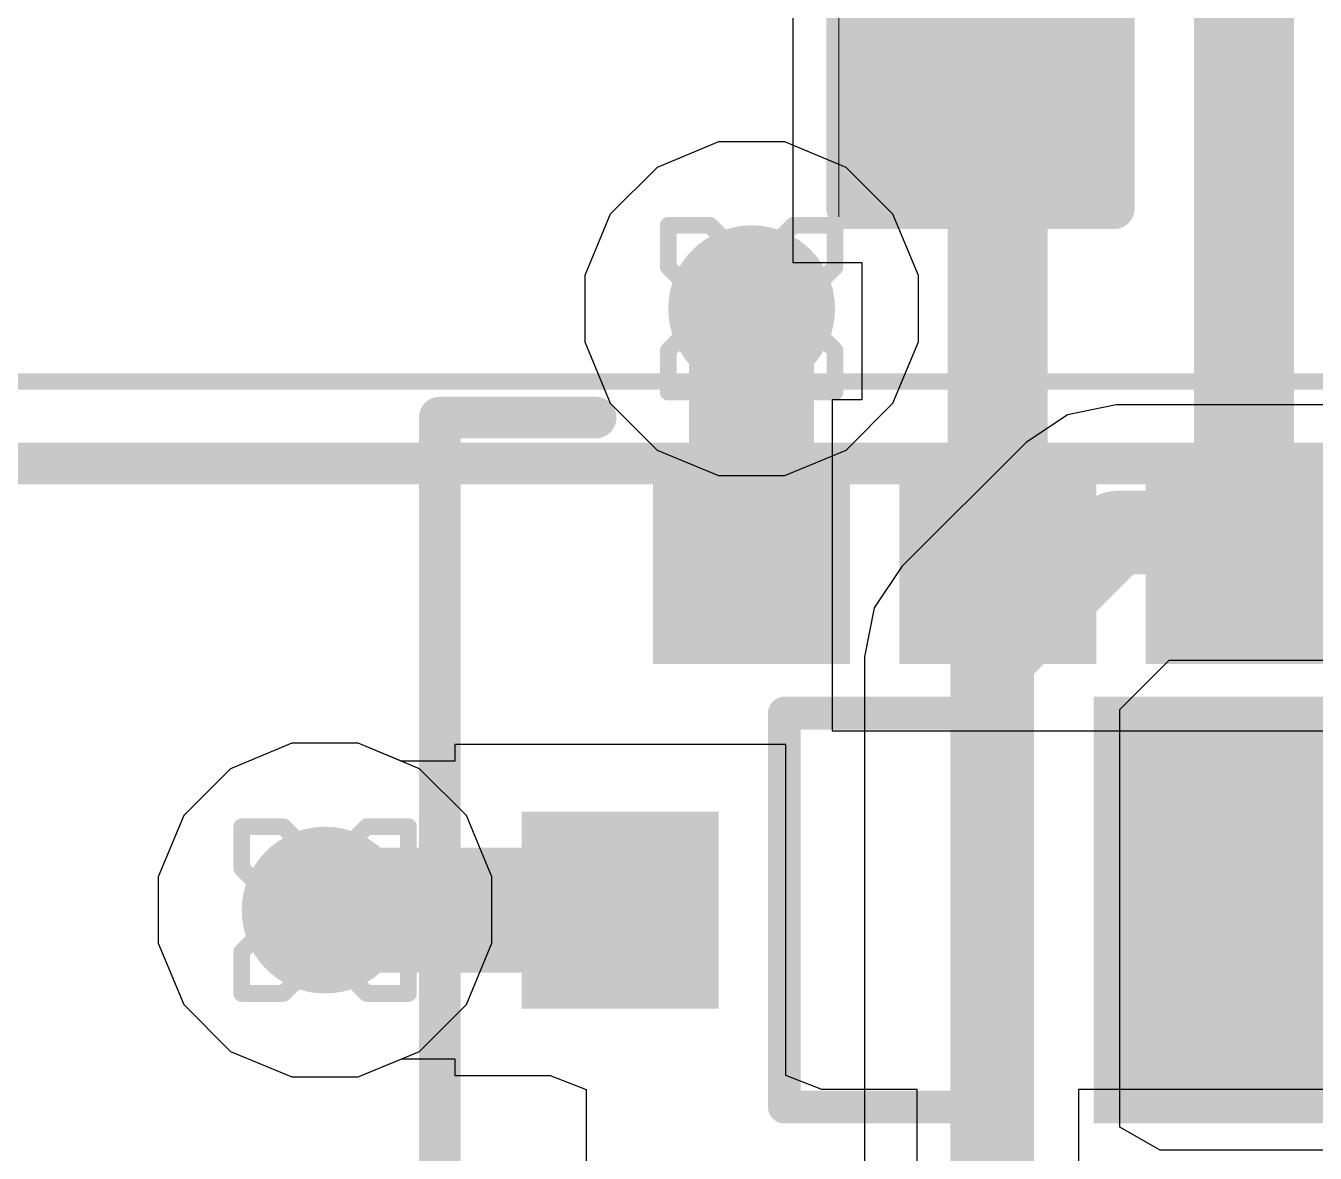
# Model space of a CAD drawing. Header units: inches. Extents: x -13 to 356, y -4 to 120.
# Drawn here: x 1.924 to 5.852, y 33.057 to 36.491 of the extents above; entities that cross this region are included whole.
import ezdxf

# ---------------------------------------------------------------- set-up
doc = ezdxf.new("R2010")
doc.units = ezdxf.units.IN
for name, color, linetype in [('Bottom Layer', 5, 'Continuous'), ('Bottom Overlay', 54, 'Continuous'), ('Bottom Paste', 16, 'Continuous'), ('Bottom Solder', 6, 'Continuous'), ('Drill Drawing', 1, 'Continuous'), ('GND', 16, 'Continuous'), ('Mechanical 13', 56, 'Continuous'), ('Mechanical 15', 56, 'Continuous'), ('POWER', 76, 'Continuous'), ('Top Layer', 1, 'Continuous'), ('Top Overlay', 2, 'Continuous'), ('Via Holes', 16, 'Continuous')]:
    doc.layers.add(name, color=color, linetype=linetype)

# ---------------------------------------------------------------- blocks, each defined once
blk = doc.blocks.new('R___0402_B_1')
at = {"layer": 'Bottom Layer'}
for points in [[(-0.2413, 0.3175), (-0.2412999999999999, -0.3175), (-0.6985, -0.3175), (-0.6985, 0.3175)], [(0.6985, 0.3175), (0.6985, -0.3175), (0.2413, -0.3175), (0.2412999999999999, 0.3175)]]:
    blk.add_hatch(color=5, dxfattribs=at).paths.add_polyline_path(points)
at = {"layer": 'Bottom Paste'}
for points in [[(-0.2413, 0.3175), (-0.2412999999999999, -0.3175), (-0.6985, -0.3175), (-0.6985, 0.3175)], [(0.6985, 0.3175), (0.6985, -0.3175), (0.2413, -0.3175), (0.2412999999999999, 0.3175)]]:
    blk.add_hatch(color=16, dxfattribs=at).paths.add_polyline_path(points)
at = {"layer": 'Bottom Solder'}
for points in [[(-0.18629884, 0.37250116), (-0.1862988399999999, -0.37250116), (-0.75350116, -0.37250116), (-0.75350116, 0.37250116)], [(0.75350116, 0.37250116), (0.75350116, -0.37250116), (0.18629884, -0.37250116), (0.1862988399999999, 0.37250116)]]:
    blk.add_hatch(color=6, dxfattribs=at).paths.add_polyline_path(points)
at = {"layer": 'Bottom Overlay'}
for points in [[(-0.7874, 0.4064, 0.127, 0.127, 0), (-0.7874, -0.4064, 0.127, 0.127, 0)], [(-0.7874, 0.4064, 0.127, 0.127, 0), (0.7874, 0.4064, 0.127, 0.127, 0)], [(-0.8128, 0.4318, 0.0032258, 0.0032258, 0), (0.8128, 0.4318, 0.0032258, 0.0032258, 0)], [(0.7874, 0.4064, 0.127, 0.127, 0), (0.7874, -0.4064, 0.127, 0.127, 0)], [(-0.7874, -0.4064, 0.127, 0.127, 0), (0.7874, -0.4064, 0.127, 0.127, 0)]]:
    blk.add_lwpolyline(points, format="xyseb", dxfattribs=at)
for points in [[(-0.8191499999999999, 0.4064, 0.0635, 0.0635, 1), (-0.7556499999999999, 0.4064, 0.0635, 0.0635, 1)], [(-0.8191499999999999, 0.4064, 0.0635, 0.0635, 1), (-0.7556499999999999, 0.4064, 0.0635, 0.0635, 1)], [(-0.81360518, 0.4318, 0.0016129, 0.0016129, 1), (-0.8119948199999999, 0.4318, 0.0016129, 0.0016129, 1)], [(0.7556499999999999, 0.4064, 0.0635, 0.0635, 1), (0.8191499999999999, 0.4064, 0.0635, 0.0635, 1)], [(0.7556499999999999, 0.4064, 0.0635, 0.0635, 1), (0.8191499999999999, 0.4064, 0.0635, 0.0635, 1)], [(0.8119948199999999, 0.4318, 0.0016129, 0.0016129, 1), (0.81360518, 0.4318, 0.0016129, 0.0016129, 1)], [(-0.8191499999999999, -0.4064, 0.0635, 0.0635, 1), (-0.7556499999999999, -0.4064, 0.0635, 0.0635, 1)], [(-0.8191499999999999, -0.4064, 0.0635, 0.0635, 1), (-0.7556499999999999, -0.4064, 0.0635, 0.0635, 1)], [(0.7556499999999999, -0.4064, 0.0635, 0.0635, 1), (0.8191499999999999, -0.4064, 0.0635, 0.0635, 1)], [(0.7556499999999999, -0.4064, 0.0635, 0.0635, 1), (0.8191499999999999, -0.4064, 0.0635, 0.0635, 1)]]:
    blk.add_lwpolyline(points, format="xyseb", close=True, dxfattribs=at)
blk = doc.blocks.new('VL53L5CXV0GC_1_B_20')
at = {"layer": 'Bottom Layer'}
for points in [[(-1.1579987, 0.5998718), (1.1579987, 0.5998718), (1.1579987, -0.6001257999999999), (-1.1579987, -0.6001257999999999)], [(2.3999825, 0.2498725), (2.8999815, 0.2498725), (2.8999815, -0.2501265), (2.3999825, -0.2501265)], [(0.5000625, -0.7999094999999999), (1.0000615, -0.7999094999999999), (1.0000615, -1.2999085), (0.5000625, -1.2999085)], [(1.2501245, -0.7999094999999999), (1.7501235, -0.7999094999999999), (1.7501235, -1.2999085), (1.2501245, -1.2999085)], [(1.9999325, -0.7999094999999999), (2.4999315, -0.7999094999999999), (2.4999315, -1.2999085), (1.9999325, -1.2999085)]]:
    blk.add_hatch(color=5, dxfattribs=at).paths.add_polyline_path(points)
at = {"layer": 'Bottom Paste'}
for points in [[(-1.1579987, 0.5998718), (1.1579987, 0.5998718), (1.1579987, -0.6001257999999999), (-1.1579987, -0.6001257999999999)], [(2.3999825, 0.2498725), (2.8999815, 0.2498725), (2.8999815, -0.2501265), (2.3999825, -0.2501265)], [(0.5000625, -0.7999094999999999), (1.0000615, -0.7999094999999999), (1.0000615, -1.2999085), (0.5000625, -1.2999085)], [(1.2501245, -0.7999094999999999), (1.7501235, -0.7999094999999999), (1.7501235, -1.2999085), (1.2501245, -1.2999085)], [(1.9999325, -0.7999094999999999), (2.4999315, -0.7999094999999999), (2.4999315, -1.2999085), (1.9999325, -1.2999085)]]:
    blk.add_hatch(color=16, dxfattribs=at).paths.add_polyline_path(points)
at = {"layer": 'Bottom Solder'}
for points in [[(-1.2079986, 0.6498716999999999), (1.2079986, 0.6498716999999999), (1.2079986, -0.6501256999999999), (-1.2079986, -0.6501256999999999)], [(2.3499826, 0.2998724), (2.9499814, 0.2998724), (2.9499814, -0.3001264), (2.3499826, -0.3001264)], [(0.4500625999999999, -0.7499096), (1.0500614, -0.7499096), (1.0500614, -1.3499084), (0.4500625999999999, -1.3499084)], [(1.2001246, -0.7499096), (1.8001234, -0.7499096), (1.8001234, -1.3499084), (1.2001246, -1.3499084)], [(1.9499326, -0.7499096), (2.5499314, -0.7499096), (2.5499314, -1.3499084), (1.9499326, -1.3499084)]]:
    blk.add_hatch(color=6, dxfattribs=at).paths.add_polyline_path(points)
at = {"layer": 'Bottom Overlay'}
for points in [[(3.2000698, 1.4999716, 0.127, 0.127, 0), (3.2000698, -1.5000224, 0.127, 0.127, 0)], [(2.15011, 0.5998184599999999, 0.0999998, 0.0999998, 0), (1.450086, 0.5998209999999999, 0.0999998, 0.0999998, 0)], [(1.450086, 0.5998209999999999, 0.0999998, 0.0999998, 0), (1.450086, -0.600075, 0.0999998, 0.0999998, 0)], [(2.15011, 0.5998184599999999, 0.0999998, 0.0999998, 0), (2.15011, -0.600075, 0.0999998, 0.0999998, 0)], [(2.15011, -0.600075, 0.0999998, 0.0999998, 0), (1.450086, -0.600075, 0.0999998, 0.0999998, 0)], [(3.2000698, -1.5000224, 0.127, 0.127, 0), (2.72506694, -1.5000224, 0.127, 0.127, 0)]]:
    blk.add_lwpolyline(points, format="xyseb", dxfattribs=at)
for points in [[(1.42508732, 0.5998209999999999, 0.0499999, 0.0499999, 1), (1.47508468, 0.5998209999999999, 0.0499999, 0.0499999, 1)], [(1.42508732, 0.5998209999999999, 0.0499999, 0.0499999, 1), (1.47508468, 0.5998209999999999, 0.0499999, 0.0499999, 1)], [(2.12511132, 0.5998184599999999, 0.0499999, 0.0499999, 1), (2.17510868, 0.5998184599999999, 0.0499999, 0.0499999, 1)], [(2.12511132, 0.5998184599999999, 0.0499999, 0.0499999, 1), (2.17510868, 0.5998184599999999, 0.0499999, 0.0499999, 1)], [(1.42508732, -0.600075, 0.0499999, 0.0499999, 1), (1.47508468, -0.600075, 0.0499999, 0.0499999, 1)], [(1.42508732, -0.600075, 0.0499999, 0.0499999, 1), (1.47508468, -0.600075, 0.0499999, 0.0499999, 1)], [(2.12511132, -0.600075, 0.0499999, 0.0499999, 1), (2.17510868, -0.600075, 0.0499999, 0.0499999, 1)], [(2.12511132, -0.600075, 0.0499999, 0.0499999, 1), (2.17510868, -0.600075, 0.0499999, 0.0499999, 1)], [(2.69331694, -1.5000224, 0.0635, 0.0635, 1), (2.75681694, -1.5000224, 0.0635, 0.0635, 1)], [(3.1683198, -1.5000224, 0.0635, 0.0635, 1), (3.231819799999999, -1.5000224, 0.0635, 0.0635, 1)], [(3.1683198, -1.5000224, 0.0635, 0.0635, 1), (3.231819799999999, -1.5000224, 0.0635, 0.0635, 1)]]:
    blk.add_lwpolyline(points, format="xyseb", close=True, dxfattribs=at)
blk = doc.blocks.new('IND_CLF7045T_3R3N_D_22')
at = {"layer": 'Mechanical 13'}
blk.add_lwpolyline([(-3.60000042, 3.45000072, 0.127, 0.127, 0), (3.60000042, 3.45000072, 0.127, 0.127, 0)], format="xyseb", dxfattribs=at)
at = {"layer": 'Mechanical 15'}
blk.add_lwpolyline([(-4.19999922, 3.70000022, 0.0499999, 0.0499999, 0), (4.19999922, 3.70000022, 0.0499999, 0.0499999, 0)], format="xyseb", dxfattribs=at)
at = {"layer": 'Top Overlay'}
blk.add_lwpolyline([(-3.60000042, 3.45000072, 0.127, 0.127, 0), (3.60000042, 3.45000072, 0.127, 0.127, 0)], format="xyseb", dxfattribs=at)

msp = doc.modelspace()

# ---------------------------------------------------------------- hatches: boundary and pattern name
at = {"layer": 'Bottom Layer'}
h = msp.add_hatch(color=5, dxfattribs=at)
edge = h.paths.add_edge_path()
edge.add_arc((4.134721219999999, 35.628707), 0.254, 0, 360)
h = msp.add_hatch(color=5, dxfattribs=at)
edge = h.paths.add_edge_path()
edge.add_arc((2.83556202, 33.7969987), 0.254, 0, 360)
at = {"layer": 'GND'}
h = msp.add_hatch(color=16, dxfattribs=at)
edge = h.paths.add_edge_path()
edge.add_arc((4.134721219999999, 35.628707), 0.254, 0, 360)
h = msp.add_hatch(color=16, dxfattribs=at)
edge = h.paths.add_edge_path()
edge.add_arc((2.83556202, 33.7969987), 0.254, 0, 360)
at = {"layer": 'POWER'}
h = msp.add_hatch(color=76, dxfattribs=at)
edge = h.paths.add_edge_path()
edge.add_arc((4.134721219999999, 35.628707), 0.254, 0, 360)
h = msp.add_hatch(color=76, dxfattribs=at)
edge = h.paths.add_edge_path()
edge.add_arc((2.83556202, 33.7969987), 0.254, 0, 360)
at = {"layer": 'Top Layer'}
h = msp.add_hatch(color=1, dxfattribs=at)
edge = h.paths.add_edge_path()
edge.add_arc((4.134721219999999, 35.628707), 0.254, 0, 360)
h = msp.add_hatch(color=1, dxfattribs=at)
edge = h.paths.add_edge_path()
edge.add_arc((2.83556202, 33.7969987), 0.254, 0, 360)
at = {"layer": 'Via Holes'}
h = msp.add_hatch(color=7, dxfattribs=at)
edge = h.paths.add_edge_path()
edge.add_arc((4.134721219999999, 35.628707), 0.127, 0, 360)
h = msp.add_hatch(color=7, dxfattribs=at)
edge = h.paths.add_edge_path()
edge.add_arc((2.83556202, 33.7969987), 0.127, 0, 360)

# ---------------------------------------------------------------- linework, layer by layer
at = {"layer": 'Bottom Layer'}
for p, q in [((4.2604817, 36.70933222), (4.2604817, 35.76953222)), ((4.2604817, 35.76953222), (4.47016632, 35.76953222)), ((4.47016632, 35.76953222), (4.47016632, 35.35090719999999)), ((4.47016632, 35.35090719999999), (4.380529719999999, 35.35090719999999)), ((4.380529719999999, 35.35090719999999), (4.380529719999999, 34.3429082)), ((4.380529719999999, 34.3429082), (7.63871472, 34.3429082)), ((2.73451574, 34.3049987), (2.54780288, 34.22766077999999)), ((2.9366083, 34.3049987), (2.73451574, 34.3049987)), ((3.0687391, 34.25026932), (2.9366083, 34.3049987)), ((4.238670719999999, 34.3011252), (3.23067172, 34.3011252)), ((3.23067172, 34.3011252), (3.23067172, 34.25026932)), ((4.238670719999999, 33.37809174), (4.238670719999999, 34.3011252)), ((3.23067172, 34.25026932), (3.0687391, 34.25026932)), ((2.54780288, 34.22766077999999), (2.40489994, 34.08475783999999)), ((2.40489994, 34.08475783999999), (2.32756202, 33.89804497999999)), ((2.32756202, 33.89804497999999), (2.32756202, 33.69595242)), ((2.32756202, 33.69595242), (2.40489994, 33.50923956)), ((2.40489994, 33.50923956), (2.54780288, 33.36633662)), ((2.54780288, 33.36633662), (2.73451574, 33.2889987)), ((4.23867326, 33.29312873999999), (4.238670719999999, 33.37809174)), ((2.9366083, 33.2889987), (3.0690439, 33.34385508)), ((3.0690439, 33.34385508), (3.23067172, 33.34385508)), ((3.23067172, 33.34385508), (3.23067172, 33.2931262)), ((2.73451574, 33.2889987), (2.9366083, 33.2889987)), ((3.23067172, 33.2931262), (3.52113342, 33.2931262)), ((3.52113342, 33.2931262), (3.63071918, 33.25108666)), ((4.34825902, 33.2510892), (4.23867326, 33.29312873999999)), ((3.63071918, 33.25108666), (3.63072172, 33.16612366)), ((4.63872072, 33.2510892), (4.34825902, 33.2510892)), ((4.63872072, 32.56429352), (4.63872072, 33.2510892)), ((7.63871472, 33.2510892), (5.13059172, 33.2510892)), ((5.13059172, 33.2510892), (5.13059172, 32.55001872)), ((3.63072172, 33.16612366), (3.63072172, 32.2430902))]:
    msp.add_line(p, q, dxfattribs=at)
for points in [[(5.63459122, 34.8469077, 0.3048, 0.3048, 0), (5.63459122, 38.11614424, 0.3048, 0.3048, 0)], [(4.88452922, 34.8469077, 0.3048, 0.3048, 0), (4.88452922, 36.17593222, 0.3048, 0.3048, 0)], [(4.134721219999999, 34.8469077, 0.3809999999999999, 0.3809999999999999, 0), (4.134721219999999, 35.628707, 0.3809999999999999, 0.3809999999999999, 0)], [(2.83562552, 33.7970622, 0.3809999999999999, 0.3809999999999999, 0), (3.73460772, 33.7970622, 0.3809999999999999, 0.3809999999999999, 0)], [(2.83556202, 33.7969987, 0.2032, 0.2032, 0), (2.83562552, 33.7970622, 0.2032, 0.2032, 0)], [(3.73460772, 33.7970622, 0.2032, 0.2032, 0), (3.73467122, 33.7971257, 0.2032, 0.2032, 0)]]:
    msp.add_lwpolyline(points, format="xyseb", dxfattribs=at)
for points in [[(4.80832922, 36.17593222, 0.1524, 0.1524, 1), (4.960729219999999, 36.17593222, 0.1524, 0.1524, 1)], [(4.039471219999999, 35.628707, 0.1905, 0.1905, 1), (4.229971219999999, 35.628707, 0.1905, 0.1905, 1)], [(4.039471219999999, 34.8469077, 0.1905, 0.1905, 1), (4.229971219999999, 34.8469077, 0.1905, 0.1905, 1)], [(4.80832922, 34.8469077, 0.1524, 0.1524, 1), (4.960729219999999, 34.8469077, 0.1524, 0.1524, 1)], [(5.55839122, 34.8469077, 0.1524, 0.1524, 1), (5.710791219999999, 34.8469077, 0.1524, 0.1524, 1)], [(2.74037552, 33.7970622, 0.1905, 0.1905, 1), (2.93087552, 33.7970622, 0.1905, 0.1905, 1)], [(3.63935772, 33.7970622, 0.1905, 0.1905, 1), (3.82985772, 33.7970622, 0.1905, 0.1905, 1)], [(2.78476202, 33.7969987, 0.1016, 0.1016, 1), (2.88636202, 33.7969987, 0.1016, 0.1016, 1)], [(2.78482552, 33.7970622, 0.1016, 0.1016, 1), (2.88642552, 33.7970622, 0.1016, 0.1016, 1)], [(3.683807719999999, 33.7970622, 0.1016, 0.1016, 1), (3.785407719999999, 33.7970622, 0.1016, 0.1016, 1)], [(3.68387122, 33.7971257, 0.1016, 0.1016, 1), (3.78547122, 33.7971257, 0.1016, 0.1016, 1)]]:
    msp.add_lwpolyline(points, format="xyseb", close=True, dxfattribs=at)
at = {"layer": 'Drill Drawing'}
for points in [[(3.88072122, 35.755707, 0.0508, 0.0508, 0), (3.88072122, 35.882707, 0.0508, 0.0508, 0)], [(3.88072122, 35.882707, 0.0508, 0.0508, 0), (4.00772122, 35.882707, 0.0508, 0.0508, 0)], [(4.00772122, 35.882707, 0.0508, 0.0508, 0), (4.134721219999999, 35.755707, 0.0508, 0.0508, 0)], [(4.134721219999999, 35.755707, 0.0508, 0.0508, 0), (4.26172122, 35.882707, 0.0508, 0.0508, 0)], [(4.26172122, 35.882707, 0.0508, 0.0508, 0), (4.38872122, 35.882707, 0.0508, 0.0508, 0)], [(4.38872122, 35.755707, 0.0508, 0.0508, 0), (4.38872122, 35.882707, 0.0508, 0.0508, 0)], [(3.88072122, 35.755707, 0.0508, 0.0508, 0), (4.00772122, 35.628707, 0.0508, 0.0508, 0)], [(4.26172122, 35.628707, 0.0508, 0.0508, 0), (4.38872122, 35.755707, 0.0508, 0.0508, 0)], [(3.88072122, 35.501707, 0.0508, 0.0508, 0), (4.00772122, 35.628707, 0.0508, 0.0508, 0)], [(4.26172122, 35.628707, 0.0508, 0.0508, 0), (4.38872122, 35.501707, 0.0508, 0.0508, 0)], [(3.88072122, 35.374707, 0.0508, 0.0508, 0), (3.88072122, 35.501707, 0.0508, 0.0508, 0)], [(4.00772122, 35.374707, 0.0508, 0.0508, 0), (4.134721219999999, 35.501707, 0.0508, 0.0508, 0)], [(4.134721219999999, 35.501707, 0.0508, 0.0508, 0), (4.26172122, 35.374707, 0.0508, 0.0508, 0)], [(4.38872122, 35.374707, 0.0508, 0.0508, 0), (4.38872122, 35.501707, 0.0508, 0.0508, 0)], [(3.88072122, 35.374707, 0.0508, 0.0508, 0), (4.00772122, 35.374707, 0.0508, 0.0508, 0)], [(4.26172122, 35.374707, 0.0508, 0.0508, 0), (4.38872122, 35.374707, 0.0508, 0.0508, 0)], [(2.58156202, 33.9239987, 0.0508, 0.0508, 0), (2.58156202, 34.0509987, 0.0508, 0.0508, 0)], [(2.58156202, 34.0509987, 0.0508, 0.0508, 0), (2.70856202, 34.0509987, 0.0508, 0.0508, 0)], [(2.70856202, 34.0509987, 0.0508, 0.0508, 0), (2.83556202, 33.9239987, 0.0508, 0.0508, 0)], [(2.83556202, 33.9239987, 0.0508, 0.0508, 0), (2.96256202, 34.0509987, 0.0508, 0.0508, 0)], [(2.96256202, 34.0509987, 0.0508, 0.0508, 0), (3.08956202, 34.0509987, 0.0508, 0.0508, 0)], [(3.08956202, 33.9239987, 0.0508, 0.0508, 0), (3.08956202, 34.0509987, 0.0508, 0.0508, 0)], [(2.58156202, 33.9239987, 0.0508, 0.0508, 0), (2.70856202, 33.7969987, 0.0508, 0.0508, 0)], [(2.96256202, 33.7969987, 0.0508, 0.0508, 0), (3.08956202, 33.9239987, 0.0508, 0.0508, 0)], [(2.58156202, 33.66999869999999, 0.0508, 0.0508, 0), (2.70856202, 33.7969987, 0.0508, 0.0508, 0)], [(2.96256202, 33.7969987, 0.0508, 0.0508, 0), (3.08956202, 33.66999869999999, 0.0508, 0.0508, 0)], [(2.58156202, 33.5429987, 0.0508, 0.0508, 0), (2.58156202, 33.66999869999999, 0.0508, 0.0508, 0)], [(2.70856202, 33.5429987, 0.0508, 0.0508, 0), (2.83556202, 33.66999869999999, 0.0508, 0.0508, 0)], [(2.83556202, 33.66999869999999, 0.0508, 0.0508, 0), (2.96256202, 33.5429987, 0.0508, 0.0508, 0)], [(3.08956202, 33.5429987, 0.0508, 0.0508, 0), (3.08956202, 33.66999869999999, 0.0508, 0.0508, 0)], [(2.58156202, 33.5429987, 0.0508, 0.0508, 0), (2.70856202, 33.5429987, 0.0508, 0.0508, 0)], [(2.96256202, 33.5429987, 0.0508, 0.0508, 0), (3.08956202, 33.5429987, 0.0508, 0.0508, 0)]]:
    msp.add_lwpolyline(points, format="xyseb", dxfattribs=at)
for points in [[(3.86802122, 35.882707, 0.0254, 0.0254, 1), (3.89342122, 35.882707, 0.0254, 0.0254, 1)], [(3.86802122, 35.882707, 0.0254, 0.0254, 1), (3.89342122, 35.882707, 0.0254, 0.0254, 1)], [(3.995021219999999, 35.882707, 0.0254, 0.0254, 1), (4.020421219999999, 35.882707, 0.0254, 0.0254, 1)], [(3.995021219999999, 35.882707, 0.0254, 0.0254, 1), (4.020421219999999, 35.882707, 0.0254, 0.0254, 1)], [(4.249021219999999, 35.882707, 0.0254, 0.0254, 1), (4.27442122, 35.882707, 0.0254, 0.0254, 1)], [(4.249021219999999, 35.882707, 0.0254, 0.0254, 1), (4.27442122, 35.882707, 0.0254, 0.0254, 1)], [(4.37602122, 35.882707, 0.0254, 0.0254, 1), (4.40142122, 35.882707, 0.0254, 0.0254, 1)], [(4.37602122, 35.882707, 0.0254, 0.0254, 1), (4.40142122, 35.882707, 0.0254, 0.0254, 1)], [(3.86802122, 35.755707, 0.0254, 0.0254, 1), (3.89342122, 35.755707, 0.0254, 0.0254, 1)], [(3.86802122, 35.755707, 0.0254, 0.0254, 1), (3.89342122, 35.755707, 0.0254, 0.0254, 1)], [(4.12202122, 35.755707, 0.0254, 0.0254, 1), (4.14742122, 35.755707, 0.0254, 0.0254, 1)], [(4.12202122, 35.755707, 0.0254, 0.0254, 1), (4.14742122, 35.755707, 0.0254, 0.0254, 1)], [(4.37602122, 35.755707, 0.0254, 0.0254, 1), (4.40142122, 35.755707, 0.0254, 0.0254, 1)], [(4.37602122, 35.755707, 0.0254, 0.0254, 1), (4.40142122, 35.755707, 0.0254, 0.0254, 1)], [(3.995021219999999, 35.628707, 0.0254, 0.0254, 1), (4.020421219999999, 35.628707, 0.0254, 0.0254, 1)], [(3.995021219999999, 35.628707, 0.0254, 0.0254, 1), (4.020421219999999, 35.628707, 0.0254, 0.0254, 1)], [(4.249021219999999, 35.628707, 0.0254, 0.0254, 1), (4.27442122, 35.628707, 0.0254, 0.0254, 1)], [(4.249021219999999, 35.628707, 0.0254, 0.0254, 1), (4.27442122, 35.628707, 0.0254, 0.0254, 1)], [(3.86802122, 35.501707, 0.0254, 0.0254, 1), (3.89342122, 35.501707, 0.0254, 0.0254, 1)], [(3.86802122, 35.501707, 0.0254, 0.0254, 1), (3.89342122, 35.501707, 0.0254, 0.0254, 1)], [(4.12202122, 35.501707, 0.0254, 0.0254, 1), (4.14742122, 35.501707, 0.0254, 0.0254, 1)], [(4.12202122, 35.501707, 0.0254, 0.0254, 1), (4.14742122, 35.501707, 0.0254, 0.0254, 1)], [(4.37602122, 35.501707, 0.0254, 0.0254, 1), (4.40142122, 35.501707, 0.0254, 0.0254, 1)], [(4.37602122, 35.501707, 0.0254, 0.0254, 1), (4.40142122, 35.501707, 0.0254, 0.0254, 1)], [(3.86802122, 35.374707, 0.0254, 0.0254, 1), (3.89342122, 35.374707, 0.0254, 0.0254, 1)], [(3.86802122, 35.374707, 0.0254, 0.0254, 1), (3.89342122, 35.374707, 0.0254, 0.0254, 1)], [(3.995021219999999, 35.374707, 0.0254, 0.0254, 1), (4.020421219999999, 35.374707, 0.0254, 0.0254, 1)], [(3.995021219999999, 35.374707, 0.0254, 0.0254, 1), (4.020421219999999, 35.374707, 0.0254, 0.0254, 1)], [(4.249021219999999, 35.374707, 0.0254, 0.0254, 1), (4.27442122, 35.374707, 0.0254, 0.0254, 1)], [(4.249021219999999, 35.374707, 0.0254, 0.0254, 1), (4.27442122, 35.374707, 0.0254, 0.0254, 1)], [(4.37602122, 35.374707, 0.0254, 0.0254, 1), (4.40142122, 35.374707, 0.0254, 0.0254, 1)], [(4.37602122, 35.374707, 0.0254, 0.0254, 1), (4.40142122, 35.374707, 0.0254, 0.0254, 1)], [(2.56886202, 34.0509987, 0.0254, 0.0254, 1), (2.59426202, 34.0509987, 0.0254, 0.0254, 1)], [(2.56886202, 34.0509987, 0.0254, 0.0254, 1), (2.59426202, 34.0509987, 0.0254, 0.0254, 1)], [(2.69586202, 34.0509987, 0.0254, 0.0254, 1), (2.72126202, 34.0509987, 0.0254, 0.0254, 1)], [(2.69586202, 34.0509987, 0.0254, 0.0254, 1), (2.72126202, 34.0509987, 0.0254, 0.0254, 1)], [(2.94986202, 34.0509987, 0.0254, 0.0254, 1), (2.97526202, 34.0509987, 0.0254, 0.0254, 1)], [(2.94986202, 34.0509987, 0.0254, 0.0254, 1), (2.97526202, 34.0509987, 0.0254, 0.0254, 1)], [(3.07686202, 34.0509987, 0.0254, 0.0254, 1), (3.10226202, 34.0509987, 0.0254, 0.0254, 1)], [(3.07686202, 34.0509987, 0.0254, 0.0254, 1), (3.10226202, 34.0509987, 0.0254, 0.0254, 1)], [(2.56886202, 33.9239987, 0.0254, 0.0254, 1), (2.59426202, 33.9239987, 0.0254, 0.0254, 1)], [(2.56886202, 33.9239987, 0.0254, 0.0254, 1), (2.59426202, 33.9239987, 0.0254, 0.0254, 1)], [(2.82286202, 33.9239987, 0.0254, 0.0254, 1), (2.84826202, 33.9239987, 0.0254, 0.0254, 1)], [(2.82286202, 33.9239987, 0.0254, 0.0254, 1), (2.84826202, 33.9239987, 0.0254, 0.0254, 1)], [(3.07686202, 33.9239987, 0.0254, 0.0254, 1), (3.10226202, 33.9239987, 0.0254, 0.0254, 1)], [(3.07686202, 33.9239987, 0.0254, 0.0254, 1), (3.10226202, 33.9239987, 0.0254, 0.0254, 1)], [(2.69586202, 33.7969987, 0.0254, 0.0254, 1), (2.72126202, 33.7969987, 0.0254, 0.0254, 1)], [(2.69586202, 33.7969987, 0.0254, 0.0254, 1), (2.72126202, 33.7969987, 0.0254, 0.0254, 1)], [(2.94986202, 33.7969987, 0.0254, 0.0254, 1), (2.97526202, 33.7969987, 0.0254, 0.0254, 1)], [(2.94986202, 33.7969987, 0.0254, 0.0254, 1), (2.97526202, 33.7969987, 0.0254, 0.0254, 1)], [(2.56886202, 33.66999869999999, 0.0254, 0.0254, 1), (2.59426202, 33.66999869999999, 0.0254, 0.0254, 1)], [(2.56886202, 33.66999869999999, 0.0254, 0.0254, 1), (2.59426202, 33.66999869999999, 0.0254, 0.0254, 1)], [(2.82286202, 33.66999869999999, 0.0254, 0.0254, 1), (2.84826202, 33.66999869999999, 0.0254, 0.0254, 1)], [(2.82286202, 33.66999869999999, 0.0254, 0.0254, 1), (2.84826202, 33.66999869999999, 0.0254, 0.0254, 1)], [(3.07686202, 33.66999869999999, 0.0254, 0.0254, 1), (3.10226202, 33.66999869999999, 0.0254, 0.0254, 1)], [(3.07686202, 33.66999869999999, 0.0254, 0.0254, 1), (3.10226202, 33.66999869999999, 0.0254, 0.0254, 1)], [(2.56886202, 33.5429987, 0.0254, 0.0254, 1), (2.59426202, 33.5429987, 0.0254, 0.0254, 1)], [(2.56886202, 33.5429987, 0.0254, 0.0254, 1), (2.59426202, 33.5429987, 0.0254, 0.0254, 1)], [(2.69586202, 33.5429987, 0.0254, 0.0254, 1), (2.72126202, 33.5429987, 0.0254, 0.0254, 1)], [(2.69586202, 33.5429987, 0.0254, 0.0254, 1), (2.72126202, 33.5429987, 0.0254, 0.0254, 1)], [(2.94986202, 33.5429987, 0.0254, 0.0254, 1), (2.97526202, 33.5429987, 0.0254, 0.0254, 1)], [(2.94986202, 33.5429987, 0.0254, 0.0254, 1), (2.97526202, 33.5429987, 0.0254, 0.0254, 1)], [(3.07686202, 33.5429987, 0.0254, 0.0254, 1), (3.10226202, 33.5429987, 0.0254, 0.0254, 1)], [(3.07686202, 33.5429987, 0.0254, 0.0254, 1), (3.10226202, 33.5429987, 0.0254, 0.0254, 1)]]:
    msp.add_lwpolyline(points, format="xyseb", close=True, dxfattribs=at)
at = {"layer": 'GND'}
for p, q in [((2.73451574, 34.3049987), (2.54780288, 34.22766077999999)), ((2.9366083, 34.3049987), (2.73451574, 34.3049987)), ((3.12332116, 34.22766077999999), (2.9366083, 34.3049987)), ((2.54780288, 34.22766077999999), (2.40489994, 34.08475783999999)), ((3.2662241, 34.08475783999999), (3.12332116, 34.22766077999999)), ((2.40489994, 34.08475783999999), (2.32756202, 33.89804497999999)), ((3.34356202, 33.89804497999999), (3.2662241, 34.08475783999999)), ((2.32756202, 33.89804497999999), (2.32756202, 33.69595242)), ((3.34356202, 33.69595242), (3.34356202, 33.89804497999999)), ((2.32756202, 33.69595242), (2.40489994, 33.50923956)), ((3.2662241, 33.50923956), (3.34356202, 33.69595242)), ((2.40489994, 33.50923956), (2.54780288, 33.36633662)), ((3.12332116, 33.36633662), (3.2662241, 33.50923956)), ((2.54780288, 33.36633662), (2.73451574, 33.2889987)), ((2.9366083, 33.2889987), (3.12332116, 33.36633662)), ((2.73451574, 33.2889987), (2.9366083, 33.2889987))]:
    msp.add_line(p, q, dxfattribs=at)
at = {"layer": 'POWER'}
for p, q in [((4.03367494, 36.136707), (3.84696208, 36.05936908)), ((4.2357675, 36.136707), (4.03367494, 36.136707)), ((4.42248036, 36.05936908), (4.2357675, 36.136707)), ((3.84696208, 36.05936908), (3.70405914, 35.91646614)), ((4.5653833, 35.91646614), (4.42248036, 36.05936908)), ((3.70405914, 35.91646614), (3.62672122, 35.72975328)), ((4.64272122, 35.72975328), (4.5653833, 35.91646614)), ((3.62672122, 35.72975328), (3.62672122, 35.52766071999999)), ((4.64272122, 35.52766071999999), (4.64272122, 35.72975328)), ((3.62672122, 35.52766071999999), (3.70405914, 35.34094786)), ((4.5653833, 35.34094786), (4.64272122, 35.52766071999999)), ((3.70405914, 35.34094786), (3.84696208, 35.19804491999999)), ((4.42248036, 35.19804491999999), (4.5653833, 35.34094786)), ((3.84696208, 35.19804491999999), (4.03367494, 35.120707)), ((4.2357675, 35.120707), (4.42248036, 35.19804491999999)), ((4.03367494, 35.120707), (4.2357675, 35.120707))]:
    msp.add_line(p, q, dxfattribs=at)
at = {"layer": 'Top Layer'}
for p, q in [((5.245638479999999, 35.33555544), (5.0969799, 35.30598476)), ((10.20736084, 35.33555544), (5.245638479999999, 35.33555544)), ((5.0969799, 35.30598476), (4.97095272, 35.22177614)), ((4.97095272, 35.22177614), (4.592739099999999, 34.84356252)), ((4.592739099999999, 34.84356252), (4.50853048, 34.71753534)), ((4.50853048, 34.71753534), (4.478959799999999, 34.56887675999999)), ((4.478959799999999, 34.56887675999999), (4.478959799999999, 32.3248274)), ((5.25588992, 34.4079703), (5.40654494, 34.55862532)), ((5.40654494, 34.55862532), (10.20736084, 34.55862532)), ((5.25588992, 33.13626596), (5.25588992, 34.4079703)), ((2.73451574, 34.3049987), (2.54780288, 34.22766077999999)), ((2.9366083, 34.3049987), (2.73451574, 34.3049987)), ((3.12332116, 34.22766077999999), (2.9366083, 34.3049987)), ((2.54780288, 34.22766077999999), (2.40489994, 34.08475783999999)), ((3.2662241, 34.08475783999999), (3.12332116, 34.22766077999999)), ((2.40489994, 34.08475783999999), (2.32756202, 33.89804497999999)), ((3.34356202, 33.89804497999999), (3.2662241, 34.08475783999999)), ((2.32756202, 33.89804497999999), (2.32756202, 33.69595242)), ((3.34356202, 33.69595242), (3.34356202, 33.89804497999999)), ((2.32756202, 33.69595242), (2.40489994, 33.50923956)), ((3.2662241, 33.50923956), (3.34356202, 33.69595242)), ((2.40489994, 33.50923956), (2.54780288, 33.36633662)), ((3.12332116, 33.36633662), (3.2662241, 33.50923956)), ((2.54780288, 33.36633662), (2.73451574, 33.2889987)), ((2.9366083, 33.2889987), (3.12332116, 33.36633662)), ((2.73451574, 33.2889987), (2.9366083, 33.2889987)), ((5.37946346, 33.06597653999999), (5.25588992, 33.13626596)), ((9.732853279999999, 33.06597653999999), (5.37946346, 33.06597653999999))]:
    msp.add_line(p, q, dxfattribs=at)
for points in [[(4.86742486, 34.56887675999999, 0.254, 0.254, 0), (5.245638479999999, 34.94709038, 0.254, 0.254, 0)], [(5.245638479999999, 34.94709038, 0.254, 0.254, 0), (10.537317, 34.94709038, 0.254, 0.254, 0)], [(4.86742486, 31.99487124, 0.254, 0.254, 0), (4.86742486, 34.56887675999999, 0.254, 0.254, 0)]]:
    msp.add_lwpolyline(points, format="xyseb", dxfattribs=at)
for points in [[(5.18213848, 34.94709038, 0.127, 0.127, 1), (5.30913848, 34.94709038, 0.127, 0.127, 1)], [(5.18213848, 34.94709038, 0.127, 0.127, 1), (5.30913848, 34.94709038, 0.127, 0.127, 1)], [(4.80392486, 34.56887675999999, 0.127, 0.127, 1), (4.930924859999999, 34.56887675999999, 0.127, 0.127, 1)], [(4.80392486, 34.56887675999999, 0.127, 0.127, 1), (4.930924859999999, 34.56887675999999, 0.127, 0.127, 1)]]:
    msp.add_lwpolyline(points, format="xyseb", close=True, dxfattribs=at)

# ---------------------------------------------------------------- block references
for name, p, rotation in [('R___0402_B_1', (4.8319817, 36.72203222), 90), ('VL53L5CXV0GC_1_B_20', (6.38465322, 33.7969987), 180)]:
    msp.add_blockref(name, p, dxfattribs=dict(rotation=rotation))
msp.add_blockref('IND_CLF7045T_3R3N_D_22', (3.5184334, 31.70700034))

doc.saveas('drawing.dxf')
